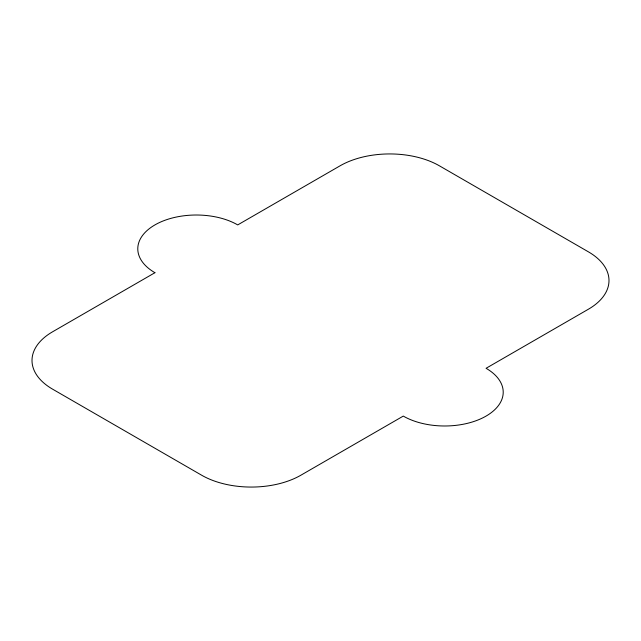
<?xml version="1.0" encoding="UTF-8"?>
<svg xmlns="http://www.w3.org/2000/svg" width="641" height="641" viewBox="0 0 641 641"><rect width="100%" height="100%" fill="white"/><g stroke="black" fill="none" stroke-linecap="round" stroke-linejoin="round"><path stroke-width="0.96" d="M154.93 272.705L52.578 331.798A70.246 40.559 0 0 0 52.578 389.151L201.586 475.181A70.246 40.559 0 0 0 300.933 475.181L403.285 416.089A58.539 33.797 0 0 0 486.07 416.089A58.539 33.797 0 0 0 486.07 368.295L588.422 309.202A70.246 40.559 0 0 0 588.422 251.849L439.414 165.819A70.246 40.559 0 0 0 340.067 165.819L237.715 224.911A58.539 33.797 0 0 0 154.93 224.911A58.539 33.797 0 0 0 154.93 272.705"/></g></svg>
